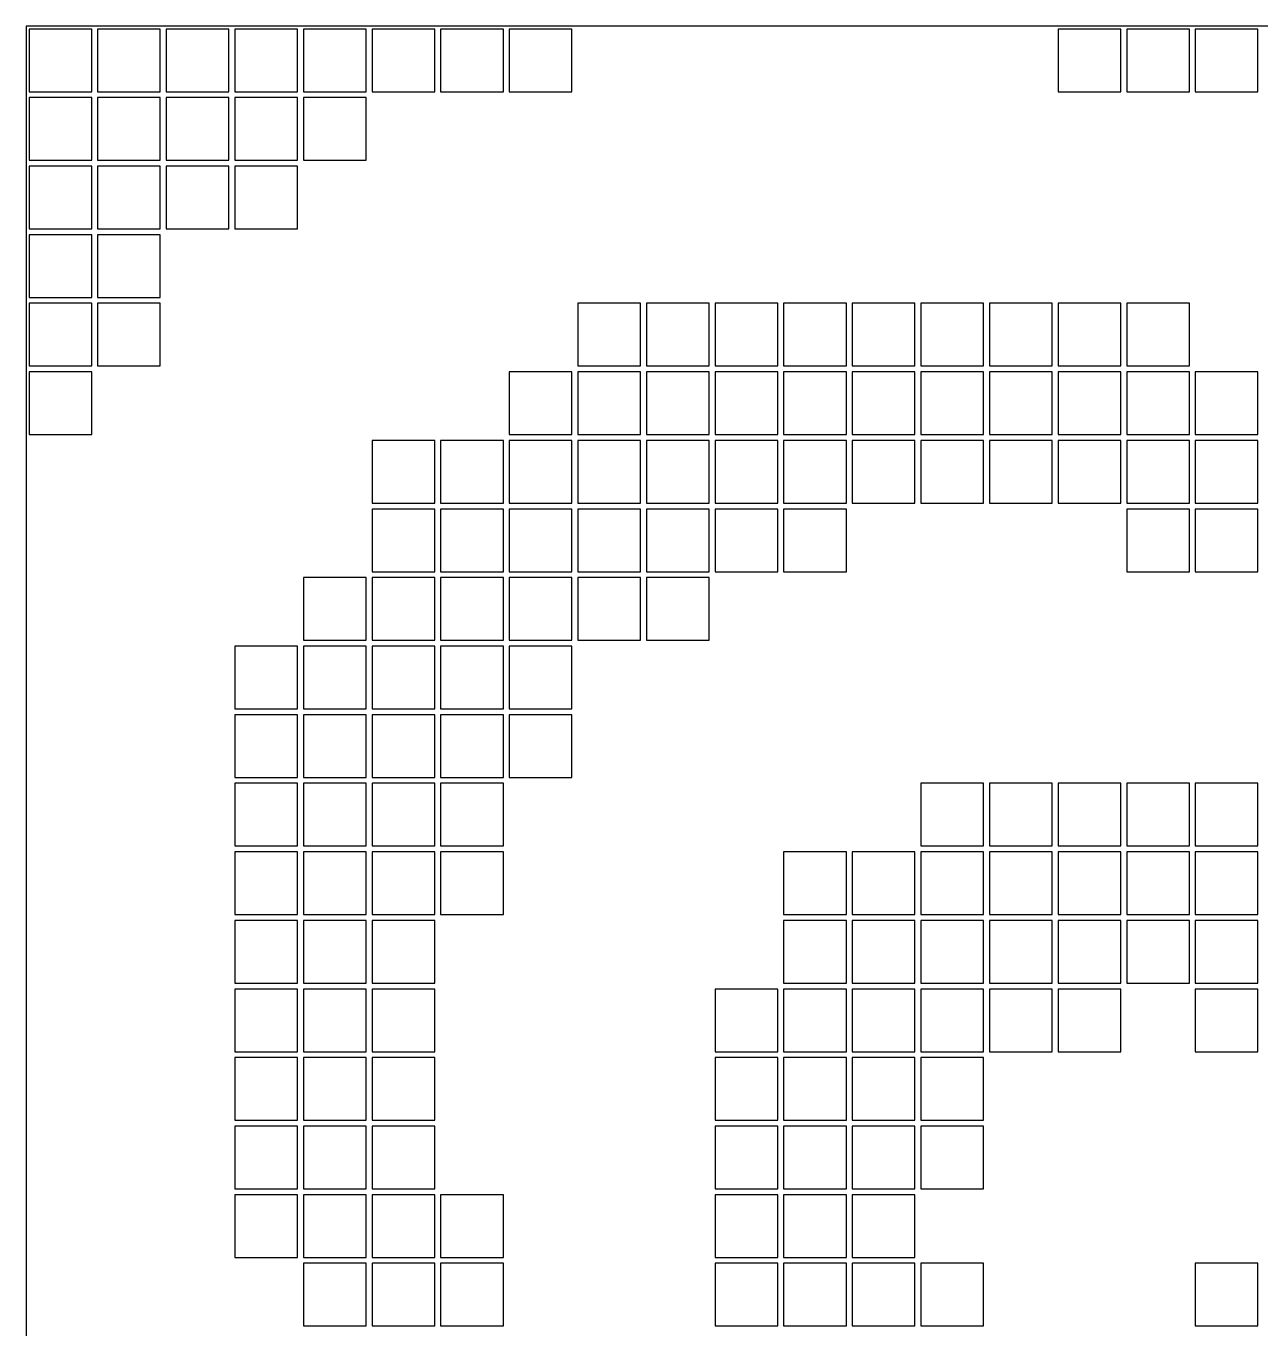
# Model space of a CAD drawing. Extents: x -243 to 243, y -243 to 243.
# Drawn here: x -243.2 to -128, y 121.6 to 243.2 of the extents above; entities that cross this region are included whole.
import ezdxf

# ---------------------------------------------------------------- set-up
doc = ezdxf.new("R2010")
doc.units = 0

msp = doc.modelspace()

# ---------------------------------------------------------------- linework, layer by layer
at = {"layer": 'BOARD'}
for p, q in [((243.2, 243.2), (-243.2, 243.2)), ((-243.2, 243.2), (-243.2, -243.2))]:
    msp.add_line(p, q, dxfattribs=at)
at = {"layer": 'PATCHES'}
for p, q in [((-237.075, 242.925), (-242.925, 242.925)), ((-242.925, 242.925), (-242.925, 237.075)), ((-237.075, 237.075), (-237.075, 242.925)), ((-230.675, 242.925), (-236.525, 242.925)), ((-236.525, 242.925), (-236.525, 237.075)), ((-230.675, 237.075), (-230.675, 242.925)), ((-224.275, 242.925), (-230.125, 242.925)), ((-230.125, 242.925), (-230.125, 237.075)), ((-224.275, 237.075), (-224.275, 242.925)), ((-217.875, 242.925), (-223.725, 242.925)), ((-223.725, 242.925), (-223.725, 237.075)), ((-217.875, 237.075), (-217.875, 242.925)), ((-211.475, 242.925), (-217.325, 242.925)), ((-217.325, 242.925), (-217.325, 237.075)), ((-211.475, 237.075), (-211.475, 242.925)), ((-205.075, 242.925), (-210.925, 242.925)), ((-210.925, 242.925), (-210.925, 237.075)), ((-205.075, 237.075), (-205.075, 242.925)), ((-198.675, 242.925), (-204.525, 242.925)), ((-204.525, 242.925), (-204.525, 237.075)), ((-198.675, 237.075), (-198.675, 242.925)), ((-192.275, 242.925), (-198.125, 242.925)), ((-198.125, 242.925), (-198.125, 237.075)), ((-192.275, 237.075), (-192.275, 242.925)), ((-141.075, 242.925), (-146.925, 242.925)), ((-146.925, 242.925), (-146.925, 237.075)), ((-141.075, 237.075), (-141.075, 242.925)), ((-134.675, 242.925), (-140.525, 242.925)), ((-140.525, 242.925), (-140.525, 237.075)), ((-134.675, 237.075), (-134.675, 242.925)), ((-128.275, 242.925), (-134.125, 242.925)), ((-134.125, 242.925), (-134.125, 237.075)), ((-128.275, 237.075), (-128.275, 242.925)), ((-242.925, 237.075), (-237.075, 237.075)), ((-237.075, 236.525), (-242.925, 236.525)), ((-242.925, 236.525), (-242.925, 230.675)), ((-237.075, 230.675), (-237.075, 236.525)), ((-236.525, 237.075), (-230.675, 237.075)), ((-230.675, 236.525), (-236.525, 236.525)), ((-236.525, 236.525), (-236.525, 230.675)), ((-230.675, 230.675), (-230.675, 236.525)), ((-230.125, 237.075), (-224.275, 237.075)), ((-224.275, 236.525), (-230.125, 236.525)), ((-230.125, 236.525), (-230.125, 230.675)), ((-224.275, 230.675), (-224.275, 236.525)), ((-223.725, 237.075), (-217.875, 237.075)), ((-217.875, 236.525), (-223.725, 236.525)), ((-223.725, 236.525), (-223.725, 230.675)), ((-217.875, 230.675), (-217.875, 236.525)), ((-217.325, 237.075), (-211.475, 237.075)), ((-211.475, 236.525), (-217.325, 236.525)), ((-217.325, 236.525), (-217.325, 230.675)), ((-211.475, 230.675), (-211.475, 236.525)), ((-210.925, 237.075), (-205.075, 237.075)), ((-204.525, 237.075), (-198.675, 237.075)), ((-198.125, 237.075), (-192.275, 237.075)), ((-146.925, 237.075), (-141.075, 237.075)), ((-140.525, 237.075), (-134.675, 237.075)), ((-134.125, 237.075), (-128.275, 237.075)), ((-242.925, 230.675), (-237.075, 230.675)), ((-237.075, 230.125), (-242.925, 230.125)), ((-242.925, 230.125), (-242.925, 224.275)), ((-237.075, 224.275), (-237.075, 230.125)), ((-236.525, 230.675), (-230.675, 230.675)), ((-230.675, 230.125), (-236.525, 230.125)), ((-236.525, 230.125), (-236.525, 224.275)), ((-230.675, 224.275), (-230.675, 230.125)), ((-230.125, 230.675), (-224.275, 230.675)), ((-224.275, 230.125), (-230.125, 230.125)), ((-230.125, 230.125), (-230.125, 224.275)), ((-224.275, 224.275), (-224.275, 230.125)), ((-223.725, 230.675), (-217.875, 230.675)), ((-217.875, 230.125), (-223.725, 230.125)), ((-223.725, 230.125), (-223.725, 224.275)), ((-217.875, 224.275), (-217.875, 230.125)), ((-217.325, 230.675), (-211.475, 230.675)), ((-242.925, 224.275), (-237.075, 224.275)), ((-236.525, 224.275), (-230.675, 224.275)), ((-230.125, 224.275), (-224.275, 224.275)), ((-223.725, 224.275), (-217.875, 224.275)), ((-237.075, 223.725), (-242.925, 223.725)), ((-242.925, 223.725), (-242.925, 217.875)), ((-237.075, 217.875), (-237.075, 223.725)), ((-230.675, 223.725), (-236.525, 223.725)), ((-236.525, 223.725), (-236.525, 217.875)), ((-230.675, 217.875), (-230.675, 223.725)), ((-242.925, 217.875), (-237.075, 217.875)), ((-236.525, 217.875), (-230.675, 217.875)), ((-237.075, 217.325), (-242.925, 217.325)), ((-242.925, 217.325), (-242.925, 211.475)), ((-237.075, 211.475), (-237.075, 217.325)), ((-230.675, 217.325), (-236.525, 217.325)), ((-236.525, 217.325), (-236.525, 211.475)), ((-230.675, 211.475), (-230.675, 217.325)), ((-185.875, 217.325), (-191.725, 217.325)), ((-191.725, 217.325), (-191.725, 211.475)), ((-185.875, 211.475), (-185.875, 217.325)), ((-179.475, 217.325), (-185.325, 217.325)), ((-185.325, 217.325), (-185.325, 211.475)), ((-179.475, 211.475), (-179.475, 217.325)), ((-173.075, 217.325), (-178.925, 217.325)), ((-178.925, 217.325), (-178.925, 211.475)), ((-173.075, 211.475), (-173.075, 217.325)), ((-166.675, 217.325), (-172.525, 217.325)), ((-172.525, 217.325), (-172.525, 211.475)), ((-166.675, 211.475), (-166.675, 217.325)), ((-160.275, 217.325), (-166.125, 217.325)), ((-166.125, 217.325), (-166.125, 211.475)), ((-160.275, 211.475), (-160.275, 217.325)), ((-153.875, 217.325), (-159.725, 217.325)), ((-159.725, 217.325), (-159.725, 211.475)), ((-153.875, 211.475), (-153.875, 217.325)), ((-147.475, 217.325), (-153.325, 217.325)), ((-153.325, 217.325), (-153.325, 211.475)), ((-147.475, 211.475), (-147.475, 217.325)), ((-141.075, 217.325), (-146.925, 217.325)), ((-146.925, 217.325), (-146.925, 211.475)), ((-141.075, 211.475), (-141.075, 217.325)), ((-134.675, 217.325), (-140.525, 217.325)), ((-140.525, 217.325), (-140.525, 211.475)), ((-134.675, 211.475), (-134.675, 217.325)), ((-242.925, 211.475), (-237.075, 211.475)), ((-237.075, 210.925), (-242.925, 210.925)), ((-242.925, 210.925), (-242.925, 205.075)), ((-237.075, 205.075), (-237.075, 210.925)), ((-236.525, 211.475), (-230.675, 211.475)), ((-192.275, 210.925), (-198.125, 210.925)), ((-198.125, 210.925), (-198.125, 205.075)), ((-192.275, 205.075), (-192.275, 210.925)), ((-191.725, 211.475), (-185.875, 211.475)), ((-185.875, 210.925), (-191.725, 210.925)), ((-191.725, 210.925), (-191.725, 205.075)), ((-185.875, 205.075), (-185.875, 210.925)), ((-185.325, 211.475), (-179.475, 211.475)), ((-179.475, 210.925), (-185.325, 210.925)), ((-185.325, 210.925), (-185.325, 205.075)), ((-179.475, 205.075), (-179.475, 210.925)), ((-178.925, 211.475), (-173.075, 211.475)), ((-173.075, 210.925), (-178.925, 210.925)), ((-178.925, 210.925), (-178.925, 205.075)), ((-173.075, 205.075), (-173.075, 210.925)), ((-172.525, 211.475), (-166.675, 211.475)), ((-166.675, 210.925), (-172.525, 210.925)), ((-172.525, 210.925), (-172.525, 205.075)), ((-166.675, 205.075), (-166.675, 210.925)), ((-166.125, 211.475), (-160.275, 211.475)), ((-160.275, 210.925), (-166.125, 210.925)), ((-166.125, 210.925), (-166.125, 205.075)), ((-160.275, 205.075), (-160.275, 210.925)), ((-159.725, 211.475), (-153.875, 211.475)), ((-153.875, 210.925), (-159.725, 210.925)), ((-159.725, 210.925), (-159.725, 205.075)), ((-153.875, 205.075), (-153.875, 210.925)), ((-153.325, 211.475), (-147.475, 211.475)), ((-147.475, 210.925), (-153.325, 210.925)), ((-153.325, 210.925), (-153.325, 205.075)), ((-147.475, 205.075), (-147.475, 210.925)), ((-146.925, 211.475), (-141.075, 211.475)), ((-141.075, 210.925), (-146.925, 210.925)), ((-146.925, 210.925), (-146.925, 205.075)), ((-141.075, 205.075), (-141.075, 210.925)), ((-140.525, 211.475), (-134.675, 211.475)), ((-134.675, 210.925), (-140.525, 210.925)), ((-140.525, 210.925), (-140.525, 205.075)), ((-134.675, 205.075), (-134.675, 210.925)), ((-128.275, 210.925), (-134.125, 210.925)), ((-134.125, 210.925), (-134.125, 205.075)), ((-128.275, 205.075), (-128.275, 210.925)), ((-242.925, 205.075), (-237.075, 205.075)), ((-205.075, 204.525), (-210.925, 204.525)), ((-210.925, 204.525), (-210.925, 198.675)), ((-205.075, 198.675), (-205.075, 204.525)), ((-198.675, 204.525), (-204.525, 204.525)), ((-204.525, 204.525), (-204.525, 198.675)), ((-198.675, 198.675), (-198.675, 204.525)), ((-198.125, 205.075), (-192.275, 205.075)), ((-192.275, 204.525), (-198.125, 204.525)), ((-198.125, 204.525), (-198.125, 198.675)), ((-192.275, 198.675), (-192.275, 204.525)), ((-191.725, 205.075), (-185.875, 205.075)), ((-185.875, 204.525), (-191.725, 204.525)), ((-191.725, 204.525), (-191.725, 198.675)), ((-185.875, 198.675), (-185.875, 204.525)), ((-185.325, 205.075), (-179.475, 205.075)), ((-179.475, 204.525), (-185.325, 204.525)), ((-185.325, 204.525), (-185.325, 198.675)), ((-179.475, 198.675), (-179.475, 204.525)), ((-178.925, 205.075), (-173.075, 205.075)), ((-173.075, 204.525), (-178.925, 204.525)), ((-178.925, 204.525), (-178.925, 198.675)), ((-173.075, 198.675), (-173.075, 204.525)), ((-172.525, 205.075), (-166.675, 205.075)), ((-166.675, 204.525), (-172.525, 204.525)), ((-172.525, 204.525), (-172.525, 198.675)), ((-166.675, 198.675), (-166.675, 204.525)), ((-166.125, 205.075), (-160.275, 205.075)), ((-160.275, 204.525), (-166.125, 204.525)), ((-166.125, 204.525), (-166.125, 198.675)), ((-160.275, 198.675), (-160.275, 204.525)), ((-159.725, 205.075), (-153.875, 205.075)), ((-153.875, 204.525), (-159.725, 204.525)), ((-159.725, 204.525), (-159.725, 198.675)), ((-153.875, 198.675), (-153.875, 204.525)), ((-153.325, 205.075), (-147.475, 205.075)), ((-147.475, 204.525), (-153.325, 204.525)), ((-153.325, 204.525), (-153.325, 198.675)), ((-147.475, 198.675), (-147.475, 204.525)), ((-146.925, 205.075), (-141.075, 205.075)), ((-141.075, 204.525), (-146.925, 204.525)), ((-146.925, 204.525), (-146.925, 198.675)), ((-141.075, 198.675), (-141.075, 204.525)), ((-140.525, 205.075), (-134.675, 205.075)), ((-134.675, 204.525), (-140.525, 204.525)), ((-140.525, 204.525), (-140.525, 198.675)), ((-134.675, 198.675), (-134.675, 204.525)), ((-134.125, 205.075), (-128.275, 205.075)), ((-128.275, 204.525), (-134.125, 204.525)), ((-134.125, 204.525), (-134.125, 198.675)), ((-128.275, 198.675), (-128.275, 204.525)), ((-210.925, 198.675), (-205.075, 198.675)), ((-204.525, 198.675), (-198.675, 198.675)), ((-198.125, 198.675), (-192.275, 198.675)), ((-191.725, 198.675), (-185.875, 198.675)), ((-185.325, 198.675), (-179.475, 198.675)), ((-178.925, 198.675), (-173.075, 198.675)), ((-172.525, 198.675), (-166.675, 198.675)), ((-166.125, 198.675), (-160.275, 198.675)), ((-159.725, 198.675), (-153.875, 198.675)), ((-153.325, 198.675), (-147.475, 198.675)), ((-146.925, 198.675), (-141.075, 198.675)), ((-140.525, 198.675), (-134.675, 198.675)), ((-134.125, 198.675), (-128.275, 198.675)), ((-205.075, 198.125), (-210.925, 198.125)), ((-210.925, 198.125), (-210.925, 192.275)), ((-205.075, 192.275), (-205.075, 198.125)), ((-198.675, 198.125), (-204.525, 198.125)), ((-204.525, 198.125), (-204.525, 192.275)), ((-198.675, 192.275), (-198.675, 198.125)), ((-192.275, 198.125), (-198.125, 198.125)), ((-198.125, 198.125), (-198.125, 192.275)), ((-192.275, 192.275), (-192.275, 198.125)), ((-185.875, 198.125), (-191.725, 198.125)), ((-191.725, 198.125), (-191.725, 192.275)), ((-185.875, 192.275), (-185.875, 198.125)), ((-179.475, 198.125), (-185.325, 198.125)), ((-185.325, 198.125), (-185.325, 192.275)), ((-179.475, 192.275), (-179.475, 198.125)), ((-173.075, 198.125), (-178.925, 198.125)), ((-178.925, 198.125), (-178.925, 192.275)), ((-173.075, 192.275), (-173.075, 198.125)), ((-166.675, 198.125), (-172.525, 198.125)), ((-172.525, 198.125), (-172.525, 192.275)), ((-166.675, 192.275), (-166.675, 198.125)), ((-134.675, 198.125), (-140.525, 198.125)), ((-140.525, 198.125), (-140.525, 192.275)), ((-134.675, 192.275), (-134.675, 198.125)), ((-128.275, 198.125), (-134.125, 198.125)), ((-134.125, 198.125), (-134.125, 192.275)), ((-128.275, 192.275), (-128.275, 198.125)), ((-210.925, 192.275), (-205.075, 192.275)), ((-204.525, 192.275), (-198.675, 192.275)), ((-198.125, 192.275), (-192.275, 192.275)), ((-191.725, 192.275), (-185.875, 192.275)), ((-185.325, 192.275), (-179.475, 192.275)), ((-178.925, 192.275), (-173.075, 192.275)), ((-172.525, 192.275), (-166.675, 192.275)), ((-140.525, 192.275), (-134.675, 192.275)), ((-134.125, 192.275), (-128.275, 192.275)), ((-211.475, 191.725), (-217.325, 191.725)), ((-217.325, 191.725), (-217.325, 185.875)), ((-211.475, 185.875), (-211.475, 191.725)), ((-205.075, 191.725), (-210.925, 191.725)), ((-210.925, 191.725), (-210.925, 185.875)), ((-205.075, 185.875), (-205.075, 191.725)), ((-198.675, 191.725), (-204.525, 191.725)), ((-204.525, 191.725), (-204.525, 185.875)), ((-198.675, 185.875), (-198.675, 191.725)), ((-192.275, 191.725), (-198.125, 191.725)), ((-198.125, 191.725), (-198.125, 185.875)), ((-192.275, 185.875), (-192.275, 191.725)), ((-185.875, 191.725), (-191.725, 191.725)), ((-191.725, 191.725), (-191.725, 185.875)), ((-185.875, 185.875), (-185.875, 191.725)), ((-179.475, 191.725), (-185.325, 191.725)), ((-185.325, 191.725), (-185.325, 185.875)), ((-179.475, 185.875), (-179.475, 191.725)), ((-217.875, 185.325), (-223.725, 185.325)), ((-223.725, 185.325), (-223.725, 179.475)), ((-217.875, 179.475), (-217.875, 185.325)), ((-217.325, 185.875), (-211.475, 185.875)), ((-211.475, 185.325), (-217.325, 185.325)), ((-217.325, 185.325), (-217.325, 179.475)), ((-211.475, 179.475), (-211.475, 185.325)), ((-210.925, 185.875), (-205.075, 185.875)), ((-205.075, 185.325), (-210.925, 185.325)), ((-210.925, 185.325), (-210.925, 179.475)), ((-205.075, 179.475), (-205.075, 185.325)), ((-204.525, 185.875), (-198.675, 185.875)), ((-198.675, 185.325), (-204.525, 185.325)), ((-204.525, 185.325), (-204.525, 179.475)), ((-198.675, 179.475), (-198.675, 185.325)), ((-198.125, 185.875), (-192.275, 185.875)), ((-192.275, 185.325), (-198.125, 185.325)), ((-198.125, 185.325), (-198.125, 179.475)), ((-192.275, 179.475), (-192.275, 185.325)), ((-191.725, 185.875), (-185.875, 185.875)), ((-185.325, 185.875), (-179.475, 185.875)), ((-223.725, 179.475), (-217.875, 179.475)), ((-217.875, 178.925), (-223.725, 178.925)), ((-223.725, 178.925), (-223.725, 173.075)), ((-217.875, 173.075), (-217.875, 178.925)), ((-217.325, 179.475), (-211.475, 179.475)), ((-211.475, 178.925), (-217.325, 178.925)), ((-217.325, 178.925), (-217.325, 173.075)), ((-211.475, 173.075), (-211.475, 178.925)), ((-210.925, 179.475), (-205.075, 179.475)), ((-205.075, 178.925), (-210.925, 178.925)), ((-210.925, 178.925), (-210.925, 173.075)), ((-205.075, 173.075), (-205.075, 178.925)), ((-204.525, 179.475), (-198.675, 179.475)), ((-198.675, 178.925), (-204.525, 178.925)), ((-204.525, 178.925), (-204.525, 173.075)), ((-198.675, 173.075), (-198.675, 178.925)), ((-198.125, 179.475), (-192.275, 179.475)), ((-192.275, 178.925), (-198.125, 178.925)), ((-198.125, 178.925), (-198.125, 173.075)), ((-192.275, 173.075), (-192.275, 178.925)), ((-223.725, 173.075), (-217.875, 173.075)), ((-217.325, 173.075), (-211.475, 173.075)), ((-210.925, 173.075), (-205.075, 173.075)), ((-204.525, 173.075), (-198.675, 173.075)), ((-198.125, 173.075), (-192.275, 173.075)), ((-217.875, 172.525), (-223.725, 172.525)), ((-223.725, 172.525), (-223.725, 166.675)), ((-217.875, 166.675), (-217.875, 172.525)), ((-211.475, 172.525), (-217.325, 172.525)), ((-217.325, 172.525), (-217.325, 166.675)), ((-211.475, 166.675), (-211.475, 172.525)), ((-205.075, 172.525), (-210.925, 172.525)), ((-210.925, 172.525), (-210.925, 166.675)), ((-205.075, 166.675), (-205.075, 172.525)), ((-198.675, 172.525), (-204.525, 172.525)), ((-204.525, 172.525), (-204.525, 166.675)), ((-198.675, 166.675), (-198.675, 172.525)), ((-153.875, 172.525), (-159.725, 172.525)), ((-159.725, 172.525), (-159.725, 166.675)), ((-153.875, 166.675), (-153.875, 172.525)), ((-147.475, 172.525), (-153.325, 172.525)), ((-153.325, 172.525), (-153.325, 166.675)), ((-147.475, 166.675), (-147.475, 172.525)), ((-141.075, 172.525), (-146.925, 172.525)), ((-146.925, 172.525), (-146.925, 166.675)), ((-141.075, 166.675), (-141.075, 172.525)), ((-134.675, 172.525), (-140.525, 172.525)), ((-140.525, 172.525), (-140.525, 166.675)), ((-134.675, 166.675), (-134.675, 172.525)), ((-128.275, 172.525), (-134.125, 172.525)), ((-134.125, 172.525), (-134.125, 166.675)), ((-128.275, 166.675), (-128.275, 172.525)), ((-223.725, 166.675), (-217.875, 166.675)), ((-217.325, 166.675), (-211.475, 166.675)), ((-210.925, 166.675), (-205.075, 166.675)), ((-204.525, 166.675), (-198.675, 166.675)), ((-159.725, 166.675), (-153.875, 166.675)), ((-153.325, 166.675), (-147.475, 166.675)), ((-146.925, 166.675), (-141.075, 166.675)), ((-140.525, 166.675), (-134.675, 166.675)), ((-134.125, 166.675), (-128.275, 166.675)), ((-217.875, 166.125), (-223.725, 166.125)), ((-223.725, 166.125), (-223.725, 160.275)), ((-217.875, 160.275), (-217.875, 166.125)), ((-211.475, 166.125), (-217.325, 166.125)), ((-217.325, 166.125), (-217.325, 160.275)), ((-211.475, 160.275), (-211.475, 166.125)), ((-205.075, 166.125), (-210.925, 166.125)), ((-210.925, 166.125), (-210.925, 160.275)), ((-205.075, 160.275), (-205.075, 166.125)), ((-198.675, 166.125), (-204.525, 166.125)), ((-204.525, 166.125), (-204.525, 160.275)), ((-198.675, 160.275), (-198.675, 166.125)), ((-166.675, 166.125), (-172.525, 166.125)), ((-172.525, 166.125), (-172.525, 160.275)), ((-166.675, 160.275), (-166.675, 166.125)), ((-160.275, 166.125), (-166.125, 166.125)), ((-166.125, 166.125), (-166.125, 160.275)), ((-160.275, 160.275), (-160.275, 166.125)), ((-153.875, 166.125), (-159.725, 166.125)), ((-159.725, 166.125), (-159.725, 160.275)), ((-153.875, 160.275), (-153.875, 166.125)), ((-147.475, 166.125), (-153.325, 166.125)), ((-153.325, 166.125), (-153.325, 160.275)), ((-147.475, 160.275), (-147.475, 166.125)), ((-141.075, 166.125), (-146.925, 166.125)), ((-146.925, 166.125), (-146.925, 160.275)), ((-141.075, 160.275), (-141.075, 166.125)), ((-134.675, 166.125), (-140.525, 166.125)), ((-140.525, 166.125), (-140.525, 160.275)), ((-134.675, 160.275), (-134.675, 166.125)), ((-128.275, 166.125), (-134.125, 166.125)), ((-134.125, 166.125), (-134.125, 160.275)), ((-128.275, 160.275), (-128.275, 166.125)), ((-223.725, 160.275), (-217.875, 160.275)), ((-217.875, 159.725), (-223.725, 159.725)), ((-223.725, 159.725), (-223.725, 153.875)), ((-217.875, 153.875), (-217.875, 159.725)), ((-217.325, 160.275), (-211.475, 160.275)), ((-211.475, 159.725), (-217.325, 159.725)), ((-217.325, 159.725), (-217.325, 153.875)), ((-211.475, 153.875), (-211.475, 159.725)), ((-210.925, 160.275), (-205.075, 160.275)), ((-205.075, 159.725), (-210.925, 159.725)), ((-210.925, 159.725), (-210.925, 153.875)), ((-205.075, 153.875), (-205.075, 159.725)), ((-204.525, 160.275), (-198.675, 160.275)), ((-172.525, 160.275), (-166.675, 160.275)), ((-166.675, 159.725), (-172.525, 159.725)), ((-172.525, 159.725), (-172.525, 153.875)), ((-166.675, 153.875), (-166.675, 159.725)), ((-166.125, 160.275), (-160.275, 160.275)), ((-160.275, 159.725), (-166.125, 159.725)), ((-166.125, 159.725), (-166.125, 153.875)), ((-160.275, 153.875), (-160.275, 159.725)), ((-159.725, 160.275), (-153.875, 160.275)), ((-153.875, 159.725), (-159.725, 159.725)), ((-159.725, 159.725), (-159.725, 153.875)), ((-153.875, 153.875), (-153.875, 159.725)), ((-153.325, 160.275), (-147.475, 160.275)), ((-147.475, 159.725), (-153.325, 159.725)), ((-153.325, 159.725), (-153.325, 153.875)), ((-147.475, 153.875), (-147.475, 159.725)), ((-146.925, 160.275), (-141.075, 160.275)), ((-141.075, 159.725), (-146.925, 159.725)), ((-146.925, 159.725), (-146.925, 153.875)), ((-141.075, 153.875), (-141.075, 159.725)), ((-140.525, 160.275), (-134.675, 160.275)), ((-134.675, 159.725), (-140.525, 159.725)), ((-140.525, 159.725), (-140.525, 153.875)), ((-134.675, 153.875), (-134.675, 159.725)), ((-134.125, 160.275), (-128.275, 160.275)), ((-128.275, 159.725), (-134.125, 159.725)), ((-134.125, 159.725), (-134.125, 153.875)), ((-128.275, 153.875), (-128.275, 159.725)), ((-223.725, 153.875), (-217.875, 153.875)), ((-217.875, 153.325), (-223.725, 153.325)), ((-223.725, 153.325), (-223.725, 147.475)), ((-217.875, 147.475), (-217.875, 153.325)), ((-217.325, 153.875), (-211.475, 153.875)), ((-211.475, 153.325), (-217.325, 153.325)), ((-217.325, 153.325), (-217.325, 147.475)), ((-211.475, 147.475), (-211.475, 153.325)), ((-210.925, 153.875), (-205.075, 153.875)), ((-205.075, 153.325), (-210.925, 153.325)), ((-210.925, 153.325), (-210.925, 147.475)), ((-205.075, 147.475), (-205.075, 153.325)), ((-173.075, 153.325), (-178.925, 153.325)), ((-178.925, 153.325), (-178.925, 147.475)), ((-173.075, 147.475), (-173.075, 153.325)), ((-172.525, 153.875), (-166.675, 153.875)), ((-166.675, 153.325), (-172.525, 153.325)), ((-172.525, 153.325), (-172.525, 147.475)), ((-166.675, 147.475), (-166.675, 153.325)), ((-166.125, 153.875), (-160.275, 153.875)), ((-160.275, 153.325), (-166.125, 153.325)), ((-166.125, 153.325), (-166.125, 147.475)), ((-160.275, 147.475), (-160.275, 153.325)), ((-159.725, 153.875), (-153.875, 153.875)), ((-153.875, 153.325), (-159.725, 153.325)), ((-159.725, 153.325), (-159.725, 147.475)), ((-153.875, 147.475), (-153.875, 153.325)), ((-153.325, 153.875), (-147.475, 153.875)), ((-147.475, 153.325), (-153.325, 153.325)), ((-153.325, 153.325), (-153.325, 147.475)), ((-147.475, 147.475), (-147.475, 153.325)), ((-146.925, 153.875), (-141.075, 153.875)), ((-141.075, 153.325), (-146.925, 153.325)), ((-146.925, 153.325), (-146.925, 147.475)), ((-141.075, 147.475), (-141.075, 153.325)), ((-140.525, 153.875), (-134.675, 153.875)), ((-134.125, 153.875), (-128.275, 153.875)), ((-128.275, 153.325), (-134.125, 153.325)), ((-134.125, 153.325), (-134.125, 147.475)), ((-128.275, 147.475), (-128.275, 153.325)), ((-223.725, 147.475), (-217.875, 147.475)), ((-217.325, 147.475), (-211.475, 147.475)), ((-210.925, 147.475), (-205.075, 147.475)), ((-178.925, 147.475), (-173.075, 147.475)), ((-172.525, 147.475), (-166.675, 147.475)), ((-166.125, 147.475), (-160.275, 147.475)), ((-159.725, 147.475), (-153.875, 147.475)), ((-153.325, 147.475), (-147.475, 147.475)), ((-146.925, 147.475), (-141.075, 147.475)), ((-134.125, 147.475), (-128.275, 147.475)), ((-217.875, 146.925), (-223.725, 146.925)), ((-223.725, 146.925), (-223.725, 141.075)), ((-217.875, 141.075), (-217.875, 146.925)), ((-211.475, 146.925), (-217.325, 146.925)), ((-217.325, 146.925), (-217.325, 141.075)), ((-211.475, 141.075), (-211.475, 146.925)), ((-205.075, 146.925), (-210.925, 146.925)), ((-210.925, 146.925), (-210.925, 141.075)), ((-205.075, 141.075), (-205.075, 146.925)), ((-173.075, 146.925), (-178.925, 146.925)), ((-178.925, 146.925), (-178.925, 141.075)), ((-173.075, 141.075), (-173.075, 146.925)), ((-166.675, 146.925), (-172.525, 146.925)), ((-172.525, 146.925), (-172.525, 141.075)), ((-166.675, 141.075), (-166.675, 146.925)), ((-160.275, 146.925), (-166.125, 146.925)), ((-166.125, 146.925), (-166.125, 141.075)), ((-160.275, 141.075), (-160.275, 146.925)), ((-153.875, 146.925), (-159.725, 146.925)), ((-159.725, 146.925), (-159.725, 141.075)), ((-153.875, 141.075), (-153.875, 146.925)), ((-223.725, 141.075), (-217.875, 141.075)), ((-217.325, 141.075), (-211.475, 141.075)), ((-210.925, 141.075), (-205.075, 141.075)), ((-178.925, 141.075), (-173.075, 141.075)), ((-172.525, 141.075), (-166.675, 141.075)), ((-166.125, 141.075), (-160.275, 141.075)), ((-159.725, 141.075), (-153.875, 141.075)), ((-217.875, 140.525), (-223.725, 140.525)), ((-223.725, 140.525), (-223.725, 134.675)), ((-217.875, 134.675), (-217.875, 140.525)), ((-211.475, 140.525), (-217.325, 140.525)), ((-217.325, 140.525), (-217.325, 134.675)), ((-211.475, 134.675), (-211.475, 140.525)), ((-205.075, 140.525), (-210.925, 140.525)), ((-210.925, 140.525), (-210.925, 134.675)), ((-205.075, 134.675), (-205.075, 140.525)), ((-173.075, 140.525), (-178.925, 140.525)), ((-178.925, 140.525), (-178.925, 134.675)), ((-173.075, 134.675), (-173.075, 140.525)), ((-166.675, 140.525), (-172.525, 140.525)), ((-172.525, 140.525), (-172.525, 134.675)), ((-166.675, 134.675), (-166.675, 140.525)), ((-160.275, 140.525), (-166.125, 140.525)), ((-166.125, 140.525), (-166.125, 134.675)), ((-160.275, 134.675), (-160.275, 140.525)), ((-153.875, 140.525), (-159.725, 140.525)), ((-159.725, 140.525), (-159.725, 134.675)), ((-153.875, 134.675), (-153.875, 140.525)), ((-223.725, 134.675), (-217.875, 134.675)), ((-217.875, 134.125), (-223.725, 134.125)), ((-223.725, 134.125), (-223.725, 128.275)), ((-217.875, 128.275), (-217.875, 134.125)), ((-217.325, 134.675), (-211.475, 134.675)), ((-211.475, 134.125), (-217.325, 134.125)), ((-217.325, 134.125), (-217.325, 128.275)), ((-211.475, 128.275), (-211.475, 134.125)), ((-210.925, 134.675), (-205.075, 134.675)), ((-205.075, 134.125), (-210.925, 134.125)), ((-210.925, 134.125), (-210.925, 128.275)), ((-205.075, 128.275), (-205.075, 134.125)), ((-198.675, 134.125), (-204.525, 134.125)), ((-204.525, 134.125), (-204.525, 128.275)), ((-198.675, 128.275), (-198.675, 134.125)), ((-178.925, 134.675), (-173.075, 134.675)), ((-173.075, 134.125), (-178.925, 134.125)), ((-178.925, 134.125), (-178.925, 128.275)), ((-173.075, 128.275), (-173.075, 134.125)), ((-172.525, 134.675), (-166.675, 134.675)), ((-166.675, 134.125), (-172.525, 134.125)), ((-172.525, 134.125), (-172.525, 128.275)), ((-166.675, 128.275), (-166.675, 134.125)), ((-166.125, 134.675), (-160.275, 134.675)), ((-160.275, 134.125), (-166.125, 134.125)), ((-166.125, 134.125), (-166.125, 128.275)), ((-160.275, 128.275), (-160.275, 134.125)), ((-159.725, 134.675), (-153.875, 134.675)), ((-223.725, 128.275), (-217.875, 128.275)), ((-217.325, 128.275), (-211.475, 128.275)), ((-211.475, 127.725), (-217.325, 127.725)), ((-217.325, 127.725), (-217.325, 121.875)), ((-211.475, 121.875), (-211.475, 127.725)), ((-210.925, 128.275), (-205.075, 128.275)), ((-205.075, 127.725), (-210.925, 127.725)), ((-210.925, 127.725), (-210.925, 121.875)), ((-205.075, 121.875), (-205.075, 127.725)), ((-204.525, 128.275), (-198.675, 128.275)), ((-198.675, 127.725), (-204.525, 127.725)), ((-204.525, 127.725), (-204.525, 121.875)), ((-198.675, 121.875), (-198.675, 127.725)), ((-178.925, 128.275), (-173.075, 128.275)), ((-173.075, 127.725), (-178.925, 127.725)), ((-178.925, 127.725), (-178.925, 121.875)), ((-173.075, 121.875), (-173.075, 127.725)), ((-172.525, 128.275), (-166.675, 128.275)), ((-166.675, 127.725), (-172.525, 127.725)), ((-172.525, 127.725), (-172.525, 121.875)), ((-166.675, 121.875), (-166.675, 127.725)), ((-166.125, 128.275), (-160.275, 128.275)), ((-160.275, 127.725), (-166.125, 127.725)), ((-166.125, 127.725), (-166.125, 121.875)), ((-160.275, 121.875), (-160.275, 127.725)), ((-153.875, 127.725), (-159.725, 127.725)), ((-159.725, 127.725), (-159.725, 121.875)), ((-153.875, 121.875), (-153.875, 127.725)), ((-128.275, 127.725), (-134.125, 127.725)), ((-134.125, 127.725), (-134.125, 121.875)), ((-128.275, 121.875), (-128.275, 127.725)), ((-217.325, 121.875), (-211.475, 121.875)), ((-210.925, 121.875), (-205.075, 121.875)), ((-204.525, 121.875), (-198.675, 121.875)), ((-178.925, 121.875), (-173.075, 121.875)), ((-172.525, 121.875), (-166.675, 121.875)), ((-166.125, 121.875), (-160.275, 121.875)), ((-159.725, 121.875), (-153.875, 121.875)), ((-134.125, 121.875), (-128.275, 121.875))]:
    msp.add_line(p, q, dxfattribs=at)

doc.saveas('drawing.dxf')
